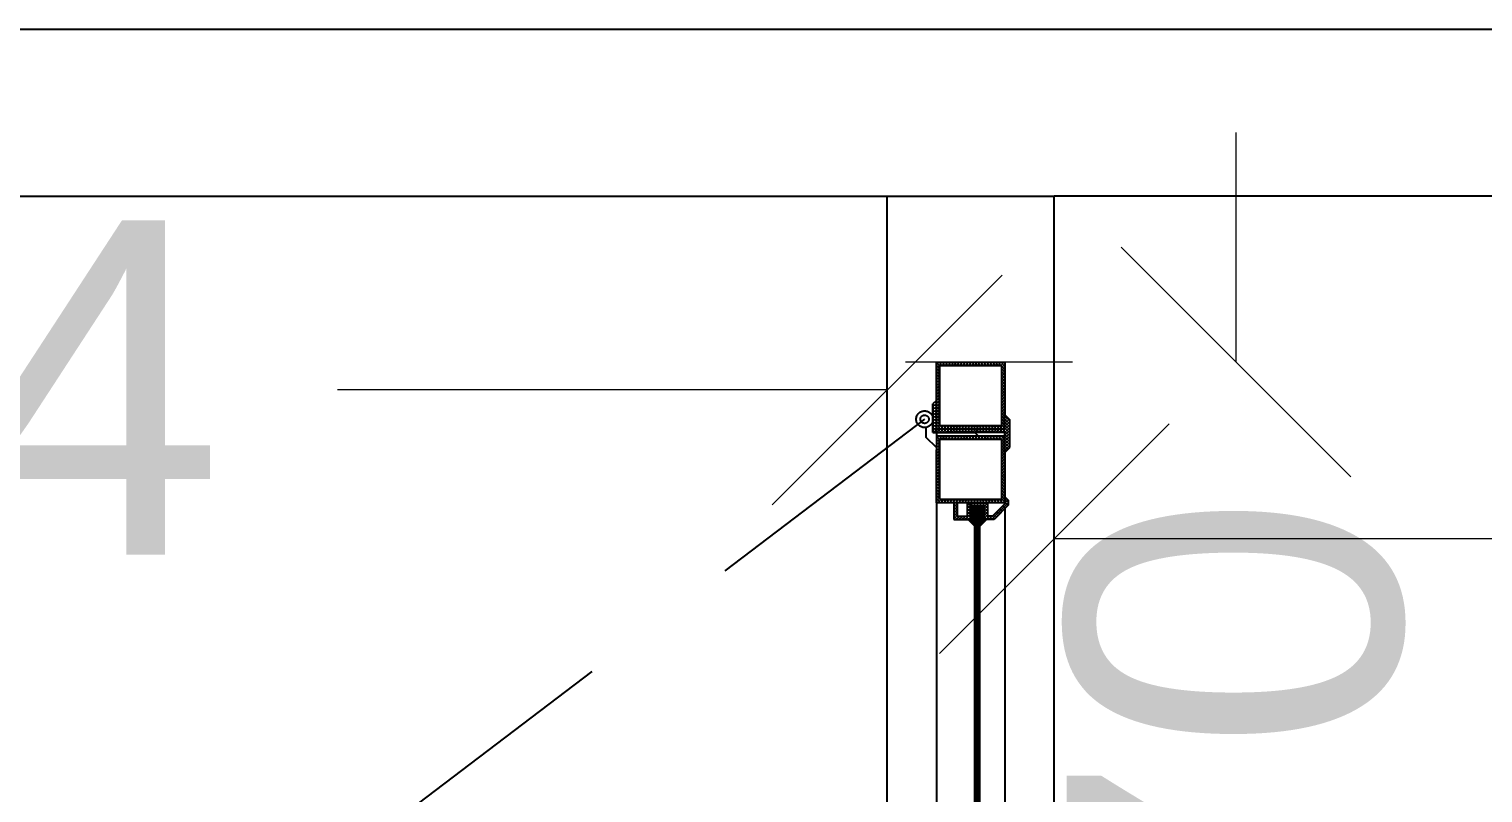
# Model space of a CAD drawing. Header units: metres. Extents: x -355 to 973, y -73 to 238.
# Drawn here: x 707.888 to 708.758, y 225.465 to 225.922 of the extents above; entities that cross this region are included whole.
import ezdxf

# ---------------------------------------------------------------- set-up
doc = ezdxf.new("R2010")
doc.units = ezdxf.units.M
doc.header["$LTSCALE"] = 3
doc.header["$MEASUREMENT"] = 0
doc.linetypes.add('ACAD_ISO02W100', pattern=[15, 12, -3])
doc.linetypes.add('HIDDEN2', pattern=[0.1875, 0.125, -0.0625])
doc.layers.add('05', color=21, linetype='Continuous', lineweight=5)
for name, color, linetype in [('2', 51, 'Continuous'), ('4', 4, 'ACAD_ISO02W100'), ('5', 2, 'Continuous'), ('Ditail', 1, 'Continuous')]:
    doc.layers.add(name, color=color, linetype=linetype)
doc.styles.get("Standard").update_dxf_attribs({"font": 'arial.ttf'})
doc.dimstyles.new('ahmad', dxfattribs={"dimtxt": 0.2, "dimasz": 0.1375, "dimexe": 0, "dimexo": 0.0625, "dimgap": 0.09, "dimtad": 0, "dimzin": 0, "dimdsep": 46, "dimtxsty": 'Standard', "dimblk": 'OBLIQUE', "dimcen": 0.09, "dimclrd": 245, "dimclrt": 61, "dimadec": 0, "dimazin": 0, "dimtfac": 1, "dimtofl": 0, "dimtmove": 0, "dimatfit": 3, "dimldrblk": 'OBLIQUE', "dimfxl": 0, "dimfxlon": 1, "dimtolj": 1, "dimtzin": 0, "dimlwd": 13, "dimarcsym": 0})

# ---------------------------------------------------------------- blocks, each defined once
blk = doc.blocks.new('*X66')
at = {"color": 0}
for p, q in [((20.11, 28.06), (20.12, 28.08)), ((20.47, 31.08), (24.02, 34.62)), ((20.55, 27.62), (21.01, 28.08)), ((20.99, 27.18), (21.89, 28.08)), ((21.35, 31.08), (24.02, 33.74)), ((21.43, 26.74), (22.77, 28.08)), ((21.88, 26.29), (23.66, 28.08)), ((22.24, 31.08), (24.74, 33.58)), ((22.32, 25.85), (24.54, 28.08)), ((22.76, 25.41), (25.43, 28.08)), ((23.12, 31.08), (25.62, 33.58)), ((23.2, 24.97), (26.31, 28.08)), ((24.01, 31.08), (26.51, 33.58)), ((24.69, 25.58), (27.19, 28.08)), ((24.89, 31.08), (27.39, 33.58)), ((25.58, 25.58), (32.02, 32.02)), ((25.77, 31.08), (28.27, 33.58)), ((26.46, 25.58), (32.02, 31.13)), ((26.66, 31.08), (29.16, 33.58)), ((27.34, 25.58), (32.02, 30.25)), ((27.54, 31.08), (30.04, 33.58)), ((28.02, 30.67), (30.93, 33.58)), ((28.02, 29.78), (31.81, 33.58)), ((28.02, 28.9), (32.02, 32.9)), ((28.23, 25.58), (32.02, 29.36)), ((29.11, 25.58), (32.02, 28.48)), ((30, 25.58), (32.02, 27.6)), ((30.88, 25.58), (32.02, 26.71)), ((23.64, 24.53), (24.02, 24.9)), ((31.76, 25.58), (32.02, 25.83))]:
    blk.add_line(p, q, dxfattribs=at)
blk = doc.blocks.new('dfgdfg')
for p, q in [((191.815, -169.4684), (191.815, -170.08423)), ((191.85602, -169.55608), (191.85602, -169.55689)), ((191.85602, -169.55689), (191.85602, -169.55608)), ((191.85602, -169.55608), (191.85602, -170.08071))]:
    blk.add_line(p, q)
at = {"layer": '05'}
for p, q in [((191.89653, -169.4684), (191.79653, -169.4684)), ((191.81674, -169.4684), (191.815, -169.47014)), ((191.81851, -169.4684), (191.815, -169.47191)), ((191.817, -169.47064), (191.815, -169.46864)), ((191.81853, -169.4704), (191.81652, -169.4684)), ((191.82028, -169.4684), (191.81827, -169.4704)), ((191.82029, -169.4704), (191.81829, -169.4684)), ((191.82205, -169.4684), (191.82004, -169.4704)), ((191.82206, -169.4704), (191.82006, -169.4684)), ((191.82381, -169.4684), (191.82181, -169.4704)), ((191.82383, -169.4704), (191.82183, -169.4684)), ((191.82558, -169.4684), (191.82358, -169.4704)), ((191.8256, -169.4704), (191.82359, -169.4684)), ((191.82735, -169.4684), (191.82534, -169.4704)), ((191.82737, -169.4704), (191.82536, -169.4684)), ((191.82912, -169.4684), (191.82711, -169.4704)), ((191.82913, -169.4704), (191.82713, -169.4684)), ((191.83088, -169.4684), (191.82888, -169.4704)), ((191.8309, -169.4704), (191.8289, -169.4684)), ((191.83265, -169.4684), (191.83065, -169.4704)), ((191.83267, -169.4704), (191.83067, -169.4684)), ((191.83442, -169.4684), (191.83242, -169.4704)), ((191.83444, -169.4704), (191.83243, -169.4684)), ((191.83619, -169.4684), (191.83418, -169.4704)), ((191.8362, -169.4704), (191.8342, -169.4684)), ((191.83796, -169.4684), (191.83595, -169.4704)), ((191.83797, -169.4704), (191.83597, -169.4684)), ((191.83972, -169.4684), (191.83772, -169.4704)), ((191.83974, -169.4704), (191.83774, -169.4684)), ((191.84149, -169.4684), (191.83949, -169.4704)), ((191.84151, -169.4704), (191.8395, -169.4684)), ((191.84326, -169.4684), (191.84125, -169.4704)), ((191.84328, -169.4704), (191.84127, -169.4684)), ((191.84503, -169.4684), (191.84302, -169.4704)), ((191.84504, -169.4704), (191.84304, -169.4684)), ((191.84679, -169.4684), (191.84479, -169.4704)), ((191.84681, -169.4704), (191.84481, -169.4684)), ((191.84856, -169.4684), (191.84656, -169.4704)), ((191.84858, -169.4704), (191.84658, -169.4684)), ((191.85033, -169.4684), (191.84833, -169.4704)), ((191.85035, -169.4704), (191.84834, -169.4684)), ((191.8521, -169.4684), (191.85009, -169.4704)), ((191.85211, -169.4704), (191.85011, -169.4684)), ((191.85386, -169.4684), (191.85186, -169.4704)), ((191.85388, -169.4704), (191.85188, -169.4684)), ((191.85563, -169.4684), (191.85363, -169.4704)), ((191.85602, -169.47077), (191.85365, -169.4684)), ((191.85602, -169.46978), (191.85401, -169.47178)), ((191.85602, -169.469), (191.85541, -169.4684)), ((191.817, -169.47241), (191.815, -169.4704)), ((191.817, -169.47167), (191.815, -169.47368)), ((191.817, -169.47418), (191.815, -169.47217)), ((191.817, -169.47344), (191.815, -169.47544)), ((191.817, -169.47594), (191.815, -169.47394)), ((191.817, -169.47521), (191.815, -169.47721)), ((191.817, -169.47771), (191.815, -169.47571)), ((191.817, -169.47698), (191.815, -169.47898)), ((191.817, -169.47948), (191.815, -169.47748)), ((191.817, -169.47874), (191.815, -169.48075)), ((191.85602, -169.47254), (191.85401, -169.47053)), ((191.85602, -169.47154), (191.85401, -169.47355)), ((191.85602, -169.4743), (191.85401, -169.4723)), ((191.85602, -169.47331), (191.85401, -169.47532)), ((191.85602, -169.47607), (191.85401, -169.47407)), ((191.85602, -169.47508), (191.85401, -169.47708)), ((191.85602, -169.47784), (191.85401, -169.47584)), ((191.85602, -169.47685), (191.85401, -169.47885)), ((191.85602, -169.47961), (191.85401, -169.4776)), ((191.85602, -169.47862), (191.85401, -169.48062)), ((191.817, -169.48125), (191.815, -169.47924)), ((191.817, -169.48051), (191.815, -169.48251)), ((191.817, -169.48302), (191.815, -169.48101)), ((191.817, -169.48228), (191.815, -169.48428)), ((191.817, -169.48478), (191.815, -169.48278)), ((191.817, -169.48405), (191.815, -169.48605)), ((191.817, -169.48655), (191.815, -169.48455)), ((191.817, -169.48581), (191.815, -169.48782)), ((191.817, -169.48832), (191.815, -169.48631)), ((191.85602, -169.48137), (191.85401, -169.47937)), ((191.85602, -169.48038), (191.85401, -169.48239)), ((191.85602, -169.48314), (191.85401, -169.48114)), ((191.85602, -169.48215), (191.85401, -169.48416)), ((191.85602, -169.48491), (191.85401, -169.48291)), ((191.85602, -169.48392), (191.85401, -169.48592)), ((191.85602, -169.48668), (191.85401, -169.48467)), ((191.85602, -169.48569), (191.85401, -169.48769)), ((191.85602, -169.48845), (191.85401, -169.48644)), ((191.85602, -169.48745), (191.85401, -169.48946)), ((191.815, -169.49312), (191.81299, -169.49513)), ((191.815, -169.49489), (191.81299, -169.49689)), ((191.815, -169.49692), (191.81299, -169.49492)), ((191.815, -169.49515), (191.81314, -169.4933)), ((191.815, -169.49339), (191.81402, -169.49241)), ((191.815, -169.49162), (191.81491, -169.49153)), ((191.817, -169.48758), (191.815, -169.48959)), ((191.817, -169.49009), (191.815, -169.48808)), ((191.817, -169.48935), (191.815, -169.49135)), ((191.817, -169.49185), (191.815, -169.48985)), ((191.817, -169.49112), (191.815, -169.49312)), ((191.817, -169.49362), (191.815, -169.49162)), ((191.817, -169.49289), (191.815, -169.49489)), ((191.817, -169.49539), (191.815, -169.49339)), ((191.817, -169.49465), (191.815, -169.49666)), ((191.817, -169.49716), (191.815, -169.49515)), ((191.85602, -169.49021), (191.85401, -169.48821)), ((191.85602, -169.48922), (191.85401, -169.49123)), ((191.85602, -169.49198), (191.85401, -169.48998)), ((191.85602, -169.49099), (191.85401, -169.49299)), ((191.85602, -169.49375), (191.85401, -169.49174)), ((191.85602, -169.49276), (191.85401, -169.49476)), ((191.85602, -169.49552), (191.85401, -169.49351)), ((191.85602, -169.49453), (191.85401, -169.49653)), ((191.85602, -169.49728), (191.85401, -169.49528)), ((191.815, -169.49666), (191.81299, -169.49866)), ((191.815, -169.49869), (191.81299, -169.49668)), ((191.815, -169.49842), (191.81299, -169.50043)), ((191.815, -169.50046), (191.81299, -169.49845)), ((191.815, -169.50019), (191.81299, -169.5022)), ((191.815, -169.50222), (191.81299, -169.50022)), ((191.815, -169.50196), (191.81299, -169.50396)), ((191.815, -169.50399), (191.81299, -169.50199)), ((191.815, -169.50373), (191.81299, -169.50573)), ((191.815, -169.50576), (191.81299, -169.50376)), ((191.817, -169.49642), (191.815, -169.49842)), ((191.817, -169.49892), (191.815, -169.49692)), ((191.817, -169.49819), (191.815, -169.50019)), ((191.817, -169.50069), (191.815, -169.49869)), ((191.817, -169.49996), (191.815, -169.50196)), ((191.817, -169.50246), (191.815, -169.50046)), ((191.817, -169.50172), (191.815, -169.50373)), ((191.817, -169.50423), (191.815, -169.50222)), ((191.817, -169.50349), (191.815, -169.5055)), ((191.817, -169.506), (191.815, -169.50399)), ((191.85602, -169.49629), (191.85401, -169.4983)), ((191.85602, -169.49905), (191.85401, -169.49705)), ((191.85602, -169.49806), (191.85401, -169.50007)), ((191.85602, -169.50082), (191.85401, -169.49882)), ((191.85602, -169.49983), (191.85401, -169.50183)), ((191.85602, -169.50259), (191.85401, -169.50058)), ((191.85602, -169.5016), (191.85401, -169.5036)), ((191.85602, -169.50436), (191.85401, -169.50235)), ((191.85602, -169.50336), (191.85401, -169.50537)), ((191.85602, -169.50612), (191.85401, -169.50412)), ((191.85681, -169.50081), (191.85602, -169.5016)), ((191.85902, -169.50383), (191.85602, -169.50082)), ((191.85769, -169.50169), (191.85602, -169.50336)), ((191.85858, -169.50257), (191.85602, -169.50513)), ((191.85902, -169.50559), (191.85602, -169.50259)), ((191.85902, -169.50389), (191.85602, -169.5069)), ((191.85902, -169.50736), (191.85602, -169.50436)), ((191.815, -169.5055), (191.81299, -169.5075)), ((191.815, -169.50753), (191.81299, -169.50552)), ((191.815, -169.50726), (191.81299, -169.50927)), ((191.81618, -169.51048), (191.81299, -169.50729)), ((191.81441, -169.51048), (191.81299, -169.50906)), ((191.81555, -169.50848), (191.81355, -169.51048)), ((191.817, -169.50526), (191.815, -169.50726)), ((191.81771, -169.50848), (191.815, -169.50576)), ((191.81594, -169.50848), (191.815, -169.50753)), ((191.81508, -169.51248), (191.815, -169.51257)), ((191.81685, -169.51248), (191.815, -169.51433)), ((191.81862, -169.51248), (191.815, -169.5161)), ((191.817, -169.51483), (191.815, -169.51283)), ((191.81732, -169.50848), (191.81532, -169.51048)), ((191.81756, -169.50647), (191.81555, -169.50848)), ((191.81795, -169.51048), (191.81594, -169.50848)), ((191.81842, -169.51449), (191.81642, -169.51248)), ((191.81909, -169.50848), (191.81708, -169.51048)), ((191.81932, -169.50647), (191.81732, -169.50848)), ((191.81948, -169.50848), (191.81748, -169.50647)), ((191.81972, -169.51048), (191.81771, -169.50848)), ((191.82019, -169.51449), (191.81818, -169.51248)), ((191.82038, -169.51248), (191.81838, -169.51449)), ((191.82086, -169.50848), (191.81885, -169.51048)), ((191.82109, -169.50647), (191.81909, -169.50848)), ((191.82125, -169.50848), (191.81924, -169.50647)), ((191.82148, -169.51048), (191.81948, -169.50848)), ((191.82196, -169.51449), (191.81995, -169.51248)), ((191.82215, -169.51248), (191.82015, -169.51449)), ((191.82262, -169.50848), (191.82062, -169.51048)), ((191.82286, -169.50647), (191.82086, -169.50848)), ((191.82302, -169.50848), (191.82101, -169.50647)), ((191.82325, -169.51048), (191.82125, -169.50848)), ((191.82372, -169.51449), (191.82172, -169.51248)), ((191.82392, -169.51248), (191.82192, -169.51449)), ((191.82439, -169.50848), (191.82239, -169.51048)), ((191.82463, -169.50647), (191.82262, -169.50848)), ((191.82478, -169.50848), (191.82278, -169.50647)), ((191.82502, -169.51048), (191.82302, -169.50848)), ((191.82549, -169.51449), (191.82349, -169.51248)), ((191.82569, -169.51248), (191.82368, -169.51449)), ((191.82616, -169.50848), (191.82416, -169.51048)), ((191.8264, -169.50647), (191.82439, -169.50848)), ((191.82655, -169.50848), (191.82455, -169.50647)), ((191.82679, -169.51048), (191.82478, -169.50848)), ((191.82726, -169.51449), (191.82526, -169.51248)), ((191.82745, -169.51248), (191.82545, -169.51449)), ((191.82793, -169.50848), (191.82592, -169.51048)), ((191.82816, -169.50647), (191.82616, -169.50848)), ((191.82832, -169.50848), (191.82631, -169.50647)), ((191.82855, -169.51048), (191.82655, -169.50848)), ((191.82903, -169.51449), (191.82702, -169.51248)), ((191.82922, -169.51248), (191.82722, -169.51449)), ((191.8297, -169.50848), (191.82769, -169.51048)), ((191.82993, -169.50647), (191.82793, -169.50848)), ((191.83009, -169.50848), (191.82808, -169.50647)), ((191.83032, -169.51048), (191.82832, -169.50848)), ((191.8308, -169.51449), (191.82879, -169.51248)), ((191.83099, -169.51248), (191.82899, -169.51449)), ((191.83146, -169.50848), (191.82946, -169.51048)), ((191.8317, -169.50647), (191.8297, -169.50848)), ((191.83185, -169.50848), (191.82985, -169.50647)), ((191.83209, -169.51048), (191.83009, -169.50848)), ((191.83256, -169.51449), (191.83056, -169.51248)), ((191.83276, -169.51248), (191.83075, -169.51449)), ((191.83323, -169.50848), (191.83123, -169.51048)), ((191.83347, -169.50647), (191.83146, -169.50848)), ((191.83362, -169.50848), (191.83162, -169.50647)), ((191.83386, -169.51048), (191.83185, -169.50848)), ((191.83433, -169.51449), (191.83233, -169.51248)), ((191.83453, -169.51248), (191.83252, -169.51449)), ((191.835, -169.50848), (191.83299, -169.51048)), ((191.83523, -169.50647), (191.83323, -169.50848)), ((191.83539, -169.50848), (191.83339, -169.50647)), ((191.83563, -169.51048), (191.83362, -169.50848)), ((191.8361, -169.51449), (191.83409, -169.51248)), ((191.83629, -169.51248), (191.83429, -169.51449)), ((191.83677, -169.50848), (191.83476, -169.51048)), ((191.837, -169.50647), (191.835, -169.50848)), ((191.83716, -169.50848), (191.83515, -169.50647)), ((191.83739, -169.51048), (191.83539, -169.50848)), ((191.83787, -169.51449), (191.83586, -169.51248)), ((191.83806, -169.51248), (191.83606, -169.51449)), ((191.83853, -169.50848), (191.83653, -169.51048)), ((191.83877, -169.50647), (191.83677, -169.50848)), ((191.83893, -169.50848), (191.83692, -169.50647)), ((191.8386, -169.50992), (191.83716, -169.50848)), ((191.83963, -169.51449), (191.83763, -169.51248)), ((191.83983, -169.51248), (191.83783, -169.51449)), ((191.8403, -169.50848), (191.8383, -169.51048)), ((191.84054, -169.50647), (191.83853, -169.50848)), ((191.83916, -169.51048), (191.8386, -169.50992)), ((191.84069, -169.50848), (191.83869, -169.50647)), ((191.83949, -169.50904), (191.83893, -169.50848)), ((191.8414, -169.51449), (191.8394, -169.51248)), ((191.84093, -169.51048), (191.83949, -169.50904)), ((191.8416, -169.51248), (191.83959, -169.51449)), ((191.84207, -169.50848), (191.84007, -169.51048)), ((191.84231, -169.50647), (191.8403, -169.50848)), ((191.84246, -169.50848), (191.84046, -169.50647)), ((191.8427, -169.51048), (191.84069, -169.50848)), ((191.84317, -169.51449), (191.84117, -169.51248)), ((191.84336, -169.51248), (191.84136, -169.51449)), ((191.84384, -169.50848), (191.84183, -169.51048)), ((191.84407, -169.50647), (191.84207, -169.50848)), ((191.84423, -169.50848), (191.84222, -169.50647)), ((191.84446, -169.51048), (191.84246, -169.50848)), ((191.84494, -169.51449), (191.84293, -169.51248)), ((191.84513, -169.51248), (191.84313, -169.51449)), ((191.8456, -169.50848), (191.8436, -169.51048)), ((191.84584, -169.50647), (191.84384, -169.50848)), ((191.846, -169.50848), (191.84399, -169.50647)), ((191.84623, -169.51048), (191.84423, -169.50848)), ((191.8467, -169.51449), (191.8447, -169.51248)), ((191.8469, -169.51248), (191.8449, -169.51449)), ((191.84737, -169.50848), (191.84537, -169.51048)), ((191.84761, -169.50647), (191.8456, -169.50848)), ((191.84776, -169.50848), (191.84576, -169.50647)), ((191.848, -169.51048), (191.846, -169.50848)), ((191.84847, -169.51449), (191.84647, -169.51248)), ((191.84867, -169.51248), (191.84666, -169.51449)), ((191.84914, -169.50848), (191.84714, -169.51048)), ((191.84938, -169.50647), (191.84737, -169.50848)), ((191.84953, -169.50848), (191.84753, -169.50647)), ((191.84977, -169.51048), (191.84776, -169.50848)), ((191.85024, -169.51449), (191.84824, -169.51248)), ((191.85044, -169.51248), (191.84843, -169.51449)), ((191.85091, -169.50848), (191.8489, -169.51048)), ((191.85114, -169.50647), (191.84914, -169.50848)), ((191.8513, -169.50848), (191.8493, -169.50647)), ((191.85154, -169.51048), (191.84953, -169.50848)), ((191.85201, -169.51449), (191.85, -169.51248)), ((191.8522, -169.51248), (191.8502, -169.51449)), ((191.85268, -169.50848), (191.85067, -169.51048)), ((191.85291, -169.50647), (191.85091, -169.50848)), ((191.85307, -169.50848), (191.85106, -169.50647)), ((191.8533, -169.51048), (191.8513, -169.50848)), ((191.85378, -169.51449), (191.85177, -169.51248)), ((191.85397, -169.51248), (191.85197, -169.51449)), ((191.85444, -169.50848), (191.85244, -169.51048)), ((191.85602, -169.50513), (191.85268, -169.50848)), ((191.85484, -169.50848), (191.85283, -169.50647)), ((191.85507, -169.51048), (191.85307, -169.50848)), ((191.85602, -169.51496), (191.85354, -169.51248)), ((191.85574, -169.51248), (191.85374, -169.51449)), ((191.85602, -169.50789), (191.85401, -169.50589)), ((191.85902, -169.50566), (191.85421, -169.51048)), ((191.85602, -169.5069), (191.85444, -169.50848)), ((191.85902, -169.51266), (191.85484, -169.50848)), ((191.85602, -169.51319), (191.85531, -169.51248)), ((191.85902, -169.50743), (191.85598, -169.51048)), ((191.85902, -169.50913), (191.85602, -169.50612)), ((191.85902, -169.5109), (191.85602, -169.50789)), ((191.85902, -169.5092), (191.85602, -169.5122)), ((191.85902, -169.51096), (191.85602, -169.51397)), ((191.85902, -169.51443), (191.85602, -169.51143)), ((191.85902, -169.51273), (191.85602, -169.51574)), ((191.85902, -169.5162), (191.85602, -169.51319)), ((191.817, -169.5166), (191.815, -169.5146)), ((191.817, -169.51587), (191.815, -169.51787)), ((191.817, -169.51837), (191.815, -169.51637)), ((191.817, -169.51763), (191.815, -169.51964)), ((191.817, -169.52014), (191.815, -169.51813)), ((191.817, -169.5194), (191.815, -169.52141)), ((191.817, -169.52191), (191.815, -169.5199)), ((191.817, -169.52117), (191.815, -169.52317)), ((191.817, -169.52367), (191.815, -169.52167)), ((191.85602, -169.51397), (191.85401, -169.51597)), ((191.85602, -169.51673), (191.85401, -169.51473)), ((191.85602, -169.51574), (191.85401, -169.51774)), ((191.85602, -169.5185), (191.85401, -169.51649)), ((191.85602, -169.51751), (191.85401, -169.51951)), ((191.85602, -169.52027), (191.85401, -169.51826)), ((191.85602, -169.51927), (191.85401, -169.52128)), ((191.85602, -169.52203), (191.85401, -169.52003)), ((191.85602, -169.52104), (191.85401, -169.52305)), ((191.85602, -169.5238), (191.85401, -169.5218)), ((191.85902, -169.5145), (191.85602, -169.51751)), ((191.85902, -169.51797), (191.85602, -169.51496)), ((191.85902, -169.51627), (191.85602, -169.51927)), ((191.85891, -169.51962), (191.85602, -169.51673)), ((191.85902, -169.51804), (191.85602, -169.52104)), ((191.85802, -169.5205), (191.85602, -169.5185)), ((191.85714, -169.52138), (191.85602, -169.52027)), ((191.85625, -169.52227), (191.85602, -169.52203)), ((191.817, -169.52294), (191.815, -169.52494)), ((191.817, -169.52544), (191.815, -169.52344)), ((191.817, -169.5247), (191.815, -169.52671)), ((191.817, -169.52721), (191.815, -169.52521)), ((191.817, -169.52647), (191.815, -169.52848)), ((191.817, -169.52898), (191.815, -169.52697)), ((191.817, -169.52824), (191.815, -169.53024)), ((191.817, -169.53074), (191.815, -169.52874)), ((191.817, -169.53001), (191.815, -169.53201)), ((191.817, -169.53251), (191.815, -169.53051)), ((191.85602, -169.52281), (191.85401, -169.52481)), ((191.85602, -169.52557), (191.85401, -169.52356)), ((191.85602, -169.52458), (191.85401, -169.52658)), ((191.85602, -169.52734), (191.85401, -169.52533)), ((191.85602, -169.52635), (191.85401, -169.52835)), ((191.85602, -169.5291), (191.85401, -169.5271)), ((191.85602, -169.52811), (191.85401, -169.53012)), ((191.85602, -169.53087), (191.85401, -169.52887)), ((191.85602, -169.52988), (191.85401, -169.53188)), ((191.85602, -169.53264), (191.85401, -169.53064)), ((191.817, -169.53178), (191.815, -169.53378)), ((191.817, -169.53428), (191.815, -169.53228)), ((191.817, -169.53354), (191.815, -169.53555)), ((191.817, -169.53605), (191.815, -169.53404)), ((191.817, -169.53531), (191.815, -169.53732)), ((191.817, -169.53782), (191.815, -169.53581)), ((191.817, -169.53708), (191.815, -169.53908)), ((191.817, -169.53958), (191.815, -169.53758)), ((191.817, -169.53885), (191.815, -169.54085)), ((191.817, -169.54135), (191.815, -169.53935)), ((191.85602, -169.53165), (191.85401, -169.53365)), ((191.85602, -169.53441), (191.85401, -169.5324)), ((191.85602, -169.53342), (191.85401, -169.53542)), ((191.85602, -169.53618), (191.85401, -169.53417)), ((191.85602, -169.53518), (191.85401, -169.53719)), ((191.85602, -169.53794), (191.85401, -169.53594)), ((191.85602, -169.53695), (191.85401, -169.53896)), ((191.85602, -169.53971), (191.85401, -169.53771)), ((191.85602, -169.53872), (191.85401, -169.54072)), ((191.85602, -169.54148), (191.85401, -169.53947)), ((191.817, -169.54061), (191.815, -169.54262)), ((191.817, -169.54312), (191.815, -169.54112)), ((191.817, -169.54238), (191.815, -169.54439)), ((191.817, -169.54489), (191.815, -169.54288)), ((191.817, -169.54415), (191.815, -169.54615)), ((191.817, -169.54665), (191.815, -169.54465)), ((191.817, -169.54592), (191.815, -169.54792)), ((191.817, -169.54842), (191.815, -169.54642)), ((191.817, -169.54769), (191.815, -169.54969)), ((191.817, -169.55019), (191.815, -169.54819)), ((191.85602, -169.54049), (191.85401, -169.54249)), ((191.85602, -169.54325), (191.85401, -169.54124)), ((191.85602, -169.54226), (191.85401, -169.54426)), ((191.85602, -169.54501), (191.85401, -169.54301)), ((191.85602, -169.54402), (191.85401, -169.54603)), ((191.85602, -169.54678), (191.85401, -169.54478)), ((191.85602, -169.54579), (191.85401, -169.54779)), ((191.85602, -169.54855), (191.85401, -169.54655)), ((191.85602, -169.54756), (191.85401, -169.54956)), ((191.85602, -169.55032), (191.85401, -169.54831)), ((191.817, -169.54945), (191.815, -169.55146)), ((191.81761, -169.55256), (191.815, -169.54995)), ((191.81584, -169.55256), (191.815, -169.55172)), ((191.81766, -169.55056), (191.81566, -169.55256)), ((191.81937, -169.55256), (191.81737, -169.55056)), ((191.81943, -169.55056), (191.81743, -169.55256)), ((191.82114, -169.55256), (191.81914, -169.55056)), ((191.8212, -169.55056), (191.81919, -169.55256)), ((191.82291, -169.55256), (191.8209, -169.55056)), ((191.82297, -169.55056), (191.82096, -169.55256)), ((191.82468, -169.55256), (191.82267, -169.55056)), ((191.82473, -169.55056), (191.82273, -169.55256)), ((191.82644, -169.55256), (191.82444, -169.55056)), ((191.8265, -169.55056), (191.8245, -169.55256)), ((191.82627, -169.55256), (191.82553, -169.5533)), ((191.82754, -169.55306), (191.82553, -169.55506)), ((191.82754, -169.55542), (191.82553, -169.55342)), ((191.82754, -169.55483), (191.82553, -169.55683)), ((191.82754, -169.55719), (191.82553, -169.55519)), ((191.82754, -169.5566), (191.82553, -169.5586)), ((191.82754, -169.55896), (191.82553, -169.55695)), ((191.82821, -169.55256), (191.82621, -169.55056)), ((191.82827, -169.55056), (191.82627, -169.55256)), ((191.82754, -169.55365), (191.82644, -169.55256)), ((191.82998, -169.55256), (191.82798, -169.55056)), ((191.83004, -169.55056), (191.82803, -169.55256)), ((191.83175, -169.55256), (191.82974, -169.55056)), ((191.83181, -169.55056), (191.8298, -169.55256)), ((191.83352, -169.55256), (191.83151, -169.55056)), ((191.83357, -169.55056), (191.83157, -169.55256)), ((191.83528, -169.55256), (191.83328, -169.55056)), ((191.83534, -169.55056), (191.83334, -169.55256)), ((191.8351, -169.55256), (191.83355, -169.55412)), ((191.83555, -169.5546), (191.83355, -169.5526)), ((191.83555, -169.55388), (191.83355, -169.55589)), ((191.83555, -169.55637), (191.83355, -169.55436)), ((191.83555, -169.55565), (191.83355, -169.55765)), ((191.83555, -169.55814), (191.83355, -169.55613)), ((191.83705, -169.55256), (191.83505, -169.55056)), ((191.83711, -169.55056), (191.8351, -169.55256)), ((191.83555, -169.55283), (191.83528, -169.55256)), ((191.83687, -169.55256), (191.83555, -169.55388)), ((191.83729, -169.55457), (191.83555, -169.55283)), ((191.83864, -169.55256), (191.83664, -169.55457)), ((191.83882, -169.55256), (191.83681, -169.55056)), ((191.83888, -169.55056), (191.83687, -169.55256)), ((191.83906, -169.55457), (191.83705, -169.55256)), ((191.84041, -169.55256), (191.8384, -169.55457)), ((191.84059, -169.55256), (191.83858, -169.55056)), ((191.84064, -169.55056), (191.83864, -169.55256)), ((191.84082, -169.55457), (191.83882, -169.55256)), ((191.84218, -169.55256), (191.84017, -169.55457)), ((191.84235, -169.55256), (191.84035, -169.55056)), ((191.84241, -169.55056), (191.84041, -169.55256)), ((191.84259, -169.55457), (191.84059, -169.55256)), ((191.84394, -169.55256), (191.84194, -169.55457)), ((191.84412, -169.55256), (191.84212, -169.55056)), ((191.84418, -169.55056), (191.84218, -169.55256)), ((191.84557, -169.55578), (191.84235, -169.55256)), ((191.84557, -169.5527), (191.84357, -169.55471)), ((191.84557, -169.55447), (191.84357, -169.55647)), ((191.84557, -169.55755), (191.84357, -169.55554)), ((191.84557, -169.55624), (191.84357, -169.55824)), ((191.84589, -169.55256), (191.84389, -169.55056)), ((191.84595, -169.55056), (191.84394, -169.55256)), ((191.84557, -169.55401), (191.84412, -169.55256)), ((191.84766, -169.55256), (191.84565, -169.55056)), ((191.84772, -169.55056), (191.84571, -169.55256)), ((191.84943, -169.55256), (191.84742, -169.55056)), ((191.84948, -169.55056), (191.84748, -169.55256)), ((191.85802, -169.55263), (191.84807, -169.56258)), ((191.85119, -169.55256), (191.84919, -169.55056)), ((191.85125, -169.55056), (191.84925, -169.55256)), ((191.85296, -169.55256), (191.85096, -169.55056)), ((191.85302, -169.55056), (191.85101, -169.55256)), ((191.8536, -169.5585), (191.85218, -169.55709)), ((191.85473, -169.55256), (191.85272, -169.55056)), ((191.85602, -169.54933), (191.85278, -169.55256)), ((191.85448, -169.55762), (191.85307, -169.5562)), ((191.85537, -169.55674), (191.85395, -169.55532)), ((191.85602, -169.55209), (191.85401, -169.55008)), ((191.85602, -169.55109), (191.85455, -169.55256)), ((191.85625, -169.55585), (191.85483, -169.55444)), ((191.85713, -169.55497), (191.85572, -169.55355)), ((191.85615, -169.5492), (191.85602, -169.54933)), ((191.85703, -169.55008), (191.85602, -169.55109)), ((191.85802, -169.55232), (191.85602, -169.55032)), ((191.85791, -169.55097), (191.85602, -169.55286)), ((191.85802, -169.55408), (191.85602, -169.55209)), ((191.82754, -169.55836), (191.82553, -169.56037)), ((191.82939, -169.56258), (191.82553, -169.55872)), ((191.82754, -169.56013), (191.82553, -169.56214)), ((191.82763, -169.56258), (191.82553, -169.56049)), ((191.82586, -169.56258), (191.82553, -169.56226)), ((191.82886, -169.56058), (191.82685, -169.56258)), ((191.83062, -169.56058), (191.82862, -169.56258)), ((191.83116, -169.56258), (191.82916, -169.56058)), ((191.83239, -169.56058), (191.83039, -169.56258)), ((191.83293, -169.56258), (191.83092, -169.56058)), ((191.83555, -169.55919), (191.83216, -169.56258)), ((191.8347, -169.56258), (191.83269, -169.56058)), ((191.83555, -169.55742), (191.83355, -169.55942)), ((191.83555, -169.5599), (191.83355, -169.5579)), ((191.83555, -169.56167), (191.83355, -169.55967)), ((191.83555, -169.56095), (191.83392, -169.56258)), ((191.84557, -169.55932), (191.84357, -169.55731)), ((191.84557, -169.55801), (191.84357, -169.56001)), ((191.84707, -169.56258), (191.84357, -169.55908)), ((191.84557, -169.55977), (191.84357, -169.56178)), ((191.8453, -169.56258), (191.84357, -169.56085)), ((191.84653, -169.56058), (191.84453, -169.56258)), ((191.8483, -169.56058), (191.8463, -169.56258)), ((191.84884, -169.56258), (191.84683, -169.56058)), ((191.85006, -169.56204), (191.8486, -169.56058)), ((191.85095, -169.56116), (191.84953, -169.55974)), ((191.85183, -169.56027), (191.85041, -169.55886)), ((191.85272, -169.55939), (191.8513, -169.55797))]:
    blk.add_line(p, q, dxfattribs=at)
at = {"layer": '2'}
for p, q in [((191.83868, -170.07822), (191.83868, -169.55857)), ((191.83931, -170.07822), (191.83931, -169.55857)), ((191.83994, -170.07822), (191.83994, -169.55857)), ((191.84056, -170.07822), (191.84056, -169.55857))]:
    blk.add_line(p, q, dxfattribs=at)
at = {"layer": '4'}
for p, q in [((191.815, -169.4684), (191.85602, -169.4684)), ((191.815, -169.49144), (191.815, -169.4684)), ((191.85602, -169.4684), (191.85602, -169.50002)), ((191.817, -169.4704), (191.85401, -169.4704)), ((191.817, -169.50647), (191.817, -169.4704)), ((191.85401, -169.4704), (191.85401, -169.50647)), ((191.815, -169.49144), (191.81299, -169.49345)), ((191.81299, -169.51048), (191.81299, -169.49345)), ((191.815, -169.49645), (191.815, -169.50848)), ((191.85602, -169.50002), (191.85902, -169.50302)), ((191.85902, -169.5195), (191.85902, -169.50302)), ((191.80898, -169.51349), (191.80898, -169.50747)), ((191.815, -169.5195), (191.80898, -169.51349)), ((191.81299, -169.51048), (191.83804, -169.51048)), ((191.85401, -169.50647), (191.817, -169.50647)), ((191.85602, -169.51048), (191.82101, -169.51048)), ((191.84005, -169.50848), (191.83804, -169.51048)), ((191.84005, -169.51248), (191.83804, -169.51048)), ((191.84005, -169.51248), (191.85602, -169.51248)), ((191.85602, -169.51248), (191.85602, -169.51048)), ((191.815, -169.5195), (191.815, -169.52094)), ((191.815, -169.55256), (191.815, -169.52094)), ((191.817, -169.51449), (191.85401, -169.51449)), ((191.817, -169.55056), (191.817, -169.51449)), ((191.85401, -169.51449), (191.85401, -169.55056)), ((191.85602, -169.5225), (191.85902, -169.5195)), ((191.85602, -169.5225), (191.85602, -169.54907)), ((191.82553, -169.55256), (191.815, -169.55256)), ((191.85401, -169.55056), (191.817, -169.55056)), ((191.82553, -169.55256), (191.82553, -169.56258)), ((191.82754, -169.55256), (191.82754, -169.56058)), ((191.83355, -169.55256), (191.82754, -169.55256)), ((191.83355, -169.56058), (191.83355, -169.55256)), ((191.83555, -169.56258), (191.83555, -169.55256)), ((191.84357, -169.55457), (191.83555, -169.55457)), ((191.84357, -169.56258), (191.84357, -169.55457)), ((191.85602, -169.55256), (191.84557, -169.55256)), ((191.84557, -169.55256), (191.84557, -169.56058)), ((191.85602, -169.55325), (191.84869, -169.56058)), ((191.85802, -169.55408), (191.84952, -169.56258)), ((191.85602, -169.54907), (191.85802, -169.55107)), ((191.85602, -169.55256), (191.85602, -169.55325)), ((191.85802, -169.55107), (191.85802, -169.55408)), ((191.82553, -169.56258), (191.83555, -169.56258)), ((191.82754, -169.56058), (191.83355, -169.56058)), ((191.83412, -169.56258), (191.83806, -169.56651)), ((191.84106, -169.55857), (191.83806, -169.55857)), ((191.83806, -170.07822), (191.83806, -169.55857)), ((191.84106, -170.07822), (191.84106, -169.55857)), ((191.845, -169.56258), (191.84106, -169.56651)), ((191.84952, -169.56258), (191.84357, -169.56258)), ((191.84869, -169.56058), (191.84557, -169.56058))]:
    blk.add_line(p, q, dxfattribs=at)
for radius in [0.00501, 0.0025]:
    blk.add_circle((191.80798, -169.50256), radius, dxfattribs=at)
at = {"layer": '5'}
for p, q in [((191.815, -169.50848), (191.815, -169.49144)), ((191.85602, -169.50848), (191.85602, -169.50002)), ((191.85602, -169.50848), (191.815, -169.50848)), ((191.815, -169.51248), (191.84005, -169.51248)), ((191.815, -169.51248), (191.815, -169.5195)), ((191.85602, -169.5225), (191.85602, -169.51248)), ((191.82754, -169.55256), (191.82553, -169.55256)), ((191.83555, -169.55256), (191.83355, -169.55256)), ((191.83555, -169.55256), (191.84557, -169.55256)), ((191.85602, -169.54907), (191.85602, -169.55256))]:
    blk.add_line(p, q, dxfattribs=at)
at = {"layer": 'Ditail', "color": 1, "linetype": 'HIDDEN2', "ltscale": 0.4}
blk.add_line((191.80798, -169.50256), (191.30127, -169.88697), dxfattribs=at)
at = {"layer": '2', "xscale": 0.001001994631451453, "yscale": 0.001001994631451453, "zscale": 0.001001994631451453, "rotation": 90}
blk.add_blockref('*X66', (191.8692, -169.58665), dxfattribs=at)
blk = doc.blocks.new('_Oblique')
at = {"color": 0, "linetype": 'ByBlock', "lineweight": -2}
blk.add_line((-0.5, -0.5), (0.5, 0.5), dxfattribs=at)
blk = doc.blocks.new('*D406')
at = {"color": 245, "lineweight": 13, "transparency": 16777216}
for p, q in [((707.06348, 225.70647), (707.39256, 225.70647)), ((708.40151, 225.70647), (708.07243, 225.70647))]:
    blk.add_line(p, q, dxfattribs=at)
at = {"layer": 'Defpoints', "color": 0, "transparency": 16777216}
for p in [(708.40151, 225.70647), (707.06348, 224.42245), (708.40151, 224.42245)]:
    blk.add_point(p, dxfattribs=at)
at = {"color": 245, "lineweight": 13, "transparency": 16777216, "xscale": 0.1375, "yscale": 0.1375, "zscale": 0.1375, "rotation": 180}
blk.add_blockref('_Oblique', (707.06348, 225.70647), dxfattribs=at)
at = {"color": 245, "lineweight": 13, "transparency": 16777216, "xscale": 0.1375, "yscale": 0.1375, "zscale": 0.1375}
blk.add_blockref('_Oblique', (708.40151, 225.70647), dxfattribs=at)
at = {"color": 61, "transparency": 16777216, "insert": (707.73249, 225.70647), "char_height": 0.2, "attachment_point": 5}
blk.add_mtext('\\A1;1.34', dxfattribs=at)
blk = doc.blocks.new('*D436')
at = {"color": 245, "lineweight": 13, "transparency": 16777216}
for p, q in [((708.61041, 225.72312), (708.61041, 225.86062)), ((708.61041, 225.02312), (708.61041, 224.88562))]:
    blk.add_line(p, q, dxfattribs=at)
at = {"layer": 'Defpoints', "color": 0, "transparency": 16777216}
for p in [(708.51248, 225.72312), (708.51248, 225.02312), (708.61041, 225.02312)]:
    blk.add_point(p, dxfattribs=at)
at = {"color": 245, "lineweight": 13, "transparency": 16777216, "xscale": 0.1375, "yscale": 0.1375, "zscale": 0.1375}
for p, rotation in [((708.61041, 225.72312), 270), ((708.61041, 225.02312), 90)]:
    blk.add_blockref('_Oblique', p, dxfattribs=dict(at, rotation=rotation))
at = {"color": 61, "transparency": 16777216, "insert": (708.61041, 225.37312), "char_height": 0.2, "attachment_point": 5, "rotation": 90}
blk.add_mtext('\\A1;0.70', dxfattribs=at)
blk = doc.blocks.new('*D438')
at = {"color": 245, "lineweight": 13, "transparency": 16777216}
for p, q in [((708.50151, 225.61751), (710.82496, 225.61751)), ((713.80931, 225.61751), (711.48586, 225.61751))]:
    blk.add_line(p, q, dxfattribs=at)
at = {"layer": 'Defpoints', "color": 0, "transparency": 16777216}
for p in [(708.50151, 225.82245), (713.80931, 225.82245), (713.80931, 225.61751)]:
    blk.add_point(p, dxfattribs=at)
at = {"color": 245, "lineweight": 13, "transparency": 16777216, "xscale": 0.1375, "yscale": 0.1375, "zscale": 0.1375, "rotation": 180}
blk.add_blockref('_Oblique', (708.50151, 225.61751), dxfattribs=at)
at = {"color": 245, "lineweight": 13, "transparency": 16777216, "xscale": 0.1375, "yscale": 0.1375, "zscale": 0.1375}
blk.add_blockref('_Oblique', (713.80931, 225.61751), dxfattribs=at)
at = {"color": 61, "transparency": 16777216, "insert": (711.15541, 225.61751), "char_height": 0.2, "attachment_point": 5}
blk.add_mtext('\\A1;5.31', dxfattribs=at)

msp = doc.modelspace()

# ---------------------------------------------------------------- linework, layer by layer
for p, q in [((708.40151, 224.42245), (708.40151, 225.82245)), ((709.50885, 225.82245), (708.50151, 225.82245)), ((708.50151, 224.42245), (708.50151, 225.82245))]:
    msp.add_line(p, q)
at = {"layer": '4', "color": 0}
for p, q in [((706.96348, 225.92245), (709.50885, 225.92245)), ((706.96348, 225.82245), (708.50151, 225.82245))]:
    msp.add_line(p, q, dxfattribs=at)

# ---------------------------------------------------------------- block references
msp.add_blockref('dfgdfg', (516.61595, 395.19152))

# ---------------------------------------------------------------- dimensions: what is measured, and where the dimension line sits
dim = msp.add_linear_dim(base=(708.61041, 225.02312), p1=(708.51248, 225.72312), p2=(708.51248, 225.02312), angle=90, dimstyle='ahmad')
dim.commit()
dim.dimension.update_dxf_attribs({"geometry": '*D436', "text_midpoint": (708.61041, 225.37312)})
for base, p1, p2, picture, middle in [((708.40151, 225.70647), (707.06348, 224.42245), (708.40151, 224.42245), '*D406', (707.73249, 225.70647)), ((713.80931, 225.61751), (708.50151, 225.82245), (713.80931, 225.82245), '*D438', (711.15541, 225.61751))]:
    dim = msp.add_linear_dim(base=base, p1=p1, p2=p2, dimstyle='ahmad')
    dim.commit()
    dim.dimension.update_dxf_attribs({"geometry": picture, "text_midpoint": middle})

doc.saveas('drawing.dxf')
